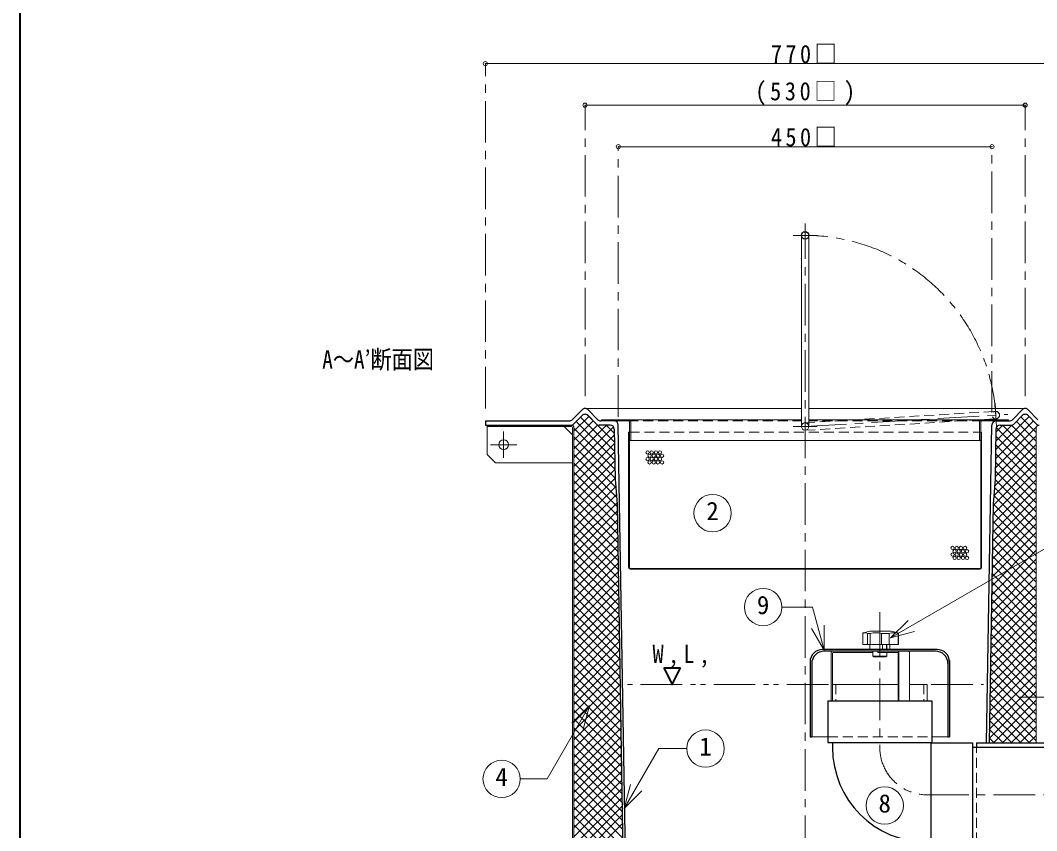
# Model space of a CAD drawing. Units: millimetres at full size, sheet at 1:10; details may follow other scales. Extents: x -2106 to 1944, y -1394 to 1416.
# Drawn here: x -2106 to -882, y -732 to 243 of the extents above; entities that cross this region are included whole.
import ezdxf
from ezdxf.enums import TextEntityAlignment as Align

# ---------------------------------------------------------------- set-up
doc = ezdxf.new("R2010")
doc.units = ezdxf.units.MM
doc.header["$LTSCALE"] = 10
doc.header["$PDMODE"] = 32
doc.header["$PDSIZE"] = 5
for name, pattern in [('CHAIN1', [8, 5, -1, 1, -1]), ('DASHED1', [1.8, 1.2, -0.6]), ('DOUBLE_CHAIN1', [8.8, 5, -1, 0.6, -0.6, 0.6, -1])]:
    doc.linetypes.add(name, pattern=pattern)
doc.layers.add('0-0_ﾚｲﾔ1', color=4, linetype='Continuous', lineweight=9)
doc.styles.add('ＭＳ ゴシック', font='')
doc.styles.get('ＭＳ ゴシック').set_extended_font_data('MS Gothic')

msp = doc.modelspace()

# ---------------------------------------------------------------- linework, layer by layer
at = {"layer": '0-0_ﾚｲﾔ1', "color": 1, "lineweight": 40}
for p, q in [((-2105.72, -1393.73), (-2105.72, 1416.27)), ((-1330.75, -535.73), (-1310.75, -535.73))]:
    msp.add_line(p, q, dxfattribs=at)
at = {"layer": '0-0_ﾚｲﾔ1', "linetype": 'CHAIN1'}
for p, q in [((-1545.72, -223.73), (-1545.72, 191.27)), ((-1425.72, -208.73), (-1425.72, 141.27)), ((-895.72, -208.73), (-895.72, 141.27)), ((-1385.72, -233.73), (-1385.72, 91.27)), ((-935.72, -228.73), (-935.72, 91.27)), ((-1160.72, -923.73), (-1160.72, -0.98)), ((-1175.22, -15.48), (-1146.22, -15.48)), ((-930.26, -246.19), (-932, -217.25)), ((-1160.72, -245.48), (-916.66, -230.85)), ((-1523.72, -283.33), (-1523.72, -251.33)), ((-1175.22, -245.48), (-1146.22, -245.48)), ((-1507.72, -267.33), (-1539.72, -267.33)), ((-1070.76, -468.73), (-1070.76, -631.73)), ((-902.32, -571.23), (-859.12, -571.23)), ((-1013.76, -688.73), (-75.72, -688.73))]:
    msp.add_line(p, q, dxfattribs=at)
at = {"layer": '0-0_ﾚｲﾔ1'}
for p, q in [((-1545.72, 191.27), (-775.72, 191.27)), ((-1425.72, 141.27), (-895.72, 141.27)), ((-1385.72, 91.27), (-935.72, 91.27)), ((-1425.72, -223.73), (-1165.22, -223.73)), ((-1423.25, -231.38), (-1390.29, -264.34)), ((-895.72, -223.73), (-1156.22, -223.73)), ((-1442.27, -243.73), (-1442.26, -243.71)), ((-1439.12, -251.18), (-1421.17, -233.23)), ((-1439.12, -261.79), (-1415.92, -238.59)), ((-1439.12, -272.39), (-1410.24, -243.51)), ((-1439.12, -283), (-1399.85, -243.73)), ((-1436.38, -239.47), (-1389.93, -285.91)), ((-1431.13, -234.11), (-1390.11, -275.12)), ((-1400.3, -243.73), (-1390.47, -253.55)), ((-1373.72, -237.23), (-1165.22, -237.23)), ((-1156.22, -237.23), (-947.72, -237.23)), ((-931.48, -284.48), (-885.76, -238.76)), ((-931.3, -273.69), (-891.01, -233.4)), ((-931.12, -262.91), (-911.88, -243.67)), ((-930.94, -252.12), (-922.55, -243.73)), ((-923, -243.73), (-882.32, -284.41)), ((-912.4, -243.72), (-882.32, -273.8)), ((-906.21, -239.3), (-882.32, -263.19)), ((-900.97, -233.94), (-882.32, -252.59)), ((-1543.72, -245.33), (-1543.72, -279.33)), ((-1450.72, -245.33), (-1440.72, -255.33)), ((-1439.12, -293.61), (-1391.42, -245.91)), ((-1439.12, -247.33), (-1389.75, -296.69)), ((-1439.12, -304.21), (-1390.44, -255.53)), ((-931.84, -306.05), (-882.32, -256.53)), ((-931.66, -295.27), (-882.06, -245.66)), ((-931.02, -256.92), (-882.32, -305.62)), ((-930.51, -246.82), (-882.32, -295.01)), ((-1439.12, -257.94), (-1389.58, -307.48)), ((-1439.12, -314.82), (-1390.27, -265.97)), ((-1439.12, -268.54), (-1388.7, -318.96)), ((-950.72, -262.23), (-1370.72, -262.23)), ((-932.61, -317.43), (-882.32, -267.14)), ((-931.2, -267.35), (-882.32, -316.23)), ((-1543.72, -279.33), (-1533.72, -289.33)), ((-1439.12, -325.43), (-1390.09, -276.4)), ((-1439.12, -279.15), (-1387.74, -330.53)), ((-933.58, -329), (-882.32, -277.74)), ((-931.37, -277.78), (-882.32, -326.83)), ((-1533.72, -289.33), (-1440.72, -289.33)), ((-1439.12, -336.03), (-1389.92, -286.83)), ((-1439.12, -289.76), (-1387, -341.87)), ((-934.42, -340.45), (-882.32, -288.35)), ((-931.54, -288.21), (-882.32, -337.44)), ((-1439.12, -346.64), (-1389.75, -297.27)), ((-1439.12, -300.36), (-1386.82, -352.66)), ((-934.59, -351.23), (-882.32, -298.96)), ((-931.72, -298.65), (-882.32, -348.05)), ((-1439.12, -357.25), (-1389.57, -307.7)), ((-1439.12, -310.97), (-1386.64, -363.45)), ((-1439.12, -367.85), (-1388.82, -317.55)), ((-934.77, -362.02), (-882.32, -309.56)), ((-931.91, -309.06), (-882.32, -358.65)), ((-1439.12, -321.58), (-1386.46, -374.23)), ((-1439.12, -378.46), (-1388, -327.34)), ((-934.95, -372.8), (-882.32, -320.17)), ((-933.55, -328.64), (-882.32, -379.87)), ((-932.73, -318.85), (-882.32, -369.26)), ((-1439.12, -332.18), (-1386.28, -385.02)), ((-1439.12, -389.07), (-1387.19, -337.13)), ((-935.31, -394.38), (-882.32, -341.38)), ((-935.13, -383.59), (-882.32, -330.78)), ((-934.36, -338.43), (-882.32, -390.47)), ((-1439.12, -342.79), (-1386.1, -395.81)), ((-1439.12, -399.67), (-1386.91, -347.46)), ((-1439.12, -353.4), (-1385.92, -406.59)), ((-935.49, -405.16), (-882.32, -351.99)), ((-934.56, -348.84), (-882.32, -401.08)), ((-1439.12, -410.28), (-1386.73, -357.89)), ((-1439.12, -364), (-1385.74, -417.38)), ((-935.67, -415.95), (-882.32, -362.6)), ((-934.73, -359.28), (-882.32, -411.69)), ((-1439.12, -420.89), (-1386.56, -368.33)), ((-1439.12, -374.61), (-1385.56, -428.17)), ((-1439.12, -431.49), (-1386.39, -378.76)), ((-935.85, -426.74), (-882.32, -373.2)), ((-934.9, -369.71), (-882.32, -422.29)), ((-1439.12, -385.22), (-1385.38, -438.95)), ((-1439.12, -442.1), (-1386.21, -389.19)), ((-936.03, -437.52), (-882.32, -383.81)), ((-935.25, -390.57), (-882.32, -443.5)), ((-935.08, -380.14), (-882.32, -432.9)), ((-1439.12, -395.82), (-1385.2, -449.74)), ((-1439.12, -452.71), (-1386.04, -399.63)), ((-936.21, -448.31), (-882.32, -394.42)), ((-935.42, -401.01), (-882.32, -454.11)), ((-1439.12, -406.43), (-1385.02, -460.52)), ((-1439.12, -463.31), (-1385.87, -410.06)), ((-936.57, -469.88), (-882.32, -415.63)), ((-936.39, -459.1), (-882.32, -405.02)), ((-935.6, -411.44), (-882.32, -464.72)), ((-1439.12, -417.03), (-1384.84, -471.31)), ((-1439.12, -473.92), (-1385.69, -420.49)), ((-1439.12, -427.64), (-1384.66, -482.1)), ((-936.75, -480.67), (-882.32, -426.24)), ((-935.77, -421.87), (-882.32, -475.32)), ((-1439.12, -484.53), (-1385.52, -430.92)), ((-1439.12, -438.25), (-1384.48, -492.88)), ((-936.93, -491.45), (-882.32, -436.84)), ((-935.95, -432.31), (-882.32, -485.93)), ((-1439.12, -495.13), (-1385.34, -441.36)), ((-1439.12, -448.85), (-1384.31, -503.67)), ((-1439.12, -505.74), (-1385.17, -451.79)), ((-937.11, -502.24), (-882.32, -447.45)), ((-936.12, -442.74), (-882.32, -496.54)), ((-1439.12, -459.46), (-1384.13, -514.46)), ((-1439.12, -516.35), (-1385, -462.22)), ((-937.29, -513.03), (-882.32, -458.06)), ((-936.47, -463.6), (-882.32, -517.75)), ((-936.29, -453.17), (-882.32, -507.14)), ((-1439.12, -470.07), (-1383.95, -525.24)), ((-1439.12, -526.95), (-1384.82, -472.65)), ((-937.47, -523.81), (-882.32, -468.66)), ((-936.64, -474.04), (-882.32, -528.36)), ((-1439.12, -480.67), (-1383.77, -536.03)), ((-1439.12, -537.56), (-1384.65, -483.09)), ((-937.65, -534.6), (-882.32, -479.27)), ((-936.82, -484.47), (-882.32, -538.96)), ((-1439.12, -491.28), (-1383.59, -546.82)), ((-1439.12, -548.17), (-1384.47, -493.52)), ((-1091.38, -494.53), (-1091.38, -507.73)), ((-1082.69, -491.82), (-1090.6, -493.55)), ((-1085.7, -494.53), (-1085.7, -507.73)), ((-1085.7, -494.53), (-1082.26, -494.53)), ((-1082.26, -494.53), (-1082.26, -507.73)), ((-1081.83, -491.73), (-1057.82, -491.73)), ((-1068.58, -494.53), (-1068.58, -507.73)), ((-1068.58, -494.53), (-1059.37, -494.53)), ((-1059.37, -494.53), (-1059.37, -507.73)), ((-1056.96, -491.82), (-1049.05, -493.55)), ((-1048.79, -494.53), (-1048.26, -494.53)), ((-1048.79, -494.53), (-1048.79, -507.73)), ((-938.01, -556.17), (-882.32, -500.48)), ((-937.83, -545.39), (-882.32, -489.88)), ((-936.99, -494.9), (-882.32, -549.57)), ((-1439.12, -501.89), (-1383.41, -557.6)), ((-1439.12, -558.77), (-1384.3, -503.95)), ((-1439.12, -512.49), (-1383.23, -568.39)), ((-1082.76, -507.73), (-1082.76, -513.73)), ((-1067.55, -507.73), (-1067.55, -513.73)), ((-1062.87, -507.73), (-1062.87, -513.73)), ((-1062.36, -507.73), (-1062.36, -513.73)), ((-1058.76, -507.73), (-1058.76, -513.73)), ((-938.19, -566.96), (-882.32, -511.09)), ((-937.16, -505.33), (-882.32, -560.18)), ((-1439.12, -569.38), (-1384.13, -514.39)), ((-1439.12, -523.1), (-1383.05, -579.17)), ((-1439.12, -579.99), (-1383.95, -524.82)), ((-1079.01, -515.73), (-1079.01, -521.73)), ((-1079.01, -521.73), (-1078.01, -522.73)), ((-1078.01, -522.73), (-1063.51, -522.73)), ((-1070.76, -521.73), (-1070.76, -517.23)), ((-1062.51, -517.23), (-1062.51, -521.73)), ((-938.37, -577.75), (-882.32, -521.7)), ((-937.51, -526.2), (-882.32, -581.39)), ((-937.34, -515.77), (-882.32, -570.78)), ((-1439.12, -533.71), (-1382.87, -589.96)), ((-1439.12, -590.59), (-1383.78, -535.25)), ((-938.55, -588.53), (-882.32, -532.3)), ((-937.69, -536.63), (-882.32, -592)), ((-1439.12, -544.31), (-1382.69, -600.75)), ((-1439.12, -601.2), (-1383.6, -545.68)), ((-938.73, -599.32), (-882.32, -542.91)), ((-937.86, -547.07), (-882.32, -602.6)), ((-1439.12, -554.92), (-1382.51, -611.53)), ((-1439.12, -611.81), (-1383.43, -556.12)), ((-938.91, -610.1), (-882.32, -553.52)), ((-938.03, -557.5), (-882.32, -613.21)), ((-1439.12, -565.53), (-1382.33, -622.32)), ((-1439.12, -622.41), (-1383.26, -566.55)), ((-939.09, -620.89), (-882.32, -564.12)), ((-938.21, -567.93), (-882.32, -623.82)), ((-933.82, -626.23), (-882.32, -574.73)), ((-1439.12, -576.13), (-1382.15, -633.11)), ((-1439.12, -633.02), (-1383.08, -576.98)), ((-1439.12, -586.74), (-1381.97, -643.89)), ((-1439.12, -643.63), (-1382.91, -587.41)), ((-938.38, -578.36), (-890.52, -626.23)), ((-923.21, -626.23), (-882.32, -585.34)), ((-1439.12, -597.35), (-1381.79, -654.68)), ((-1439.12, -654.23), (-1382.74, -597.85)), ((-938.73, -599.23), (-911.73, -626.23)), ((-938.55, -588.8), (-901.12, -626.23)), ((-912.61, -626.23), (-882.32, -595.94)), ((-1439.12, -607.95), (-1381.61, -665.47)), ((-1439.12, -664.84), (-1382.56, -608.28)), ((-938.9, -609.66), (-922.34, -626.23)), ((-902, -626.23), (-882.32, -606.55)), ((-1439.12, -618.56), (-1381.43, -676.25)), ((-1439.12, -675.45), (-1382.39, -618.71)), ((-1152.76, -618.73), (-1133.26, -618.73)), ((-988.76, -618.73), (-1008.26, -618.73)), ((-939.08, -620.09), (-932.94, -626.23)), ((-891.39, -626.23), (-882.32, -617.16)), ((-1439.12, -686.05), (-1382.21, -629.15)), ((-1439.12, -629.17), (-1381.25, -687.04)), ((-1439.12, -696.66), (-1382.04, -639.58)), ((-1439.12, -639.77), (-1381.07, -697.82)), ((-1439.12, -707.26), (-1381.87, -650.01)), ((-1439.12, -650.38), (-1380.89, -708.61)), ((-1439.12, -717.87), (-1381.69, -660.44)), ((-1439.12, -660.99), (-1380.71, -719.4)), ((-1439.12, -728.48), (-1381.52, -670.88)), ((-1439.12, -671.59), (-1380.53, -730.18)), ((-1439.12, -739.08), (-1381.34, -681.31)), ((-1439.12, -682.2), (-1380.35, -740.97)), ((-1439.12, -749.69), (-1381.17, -691.74)), ((-1439.12, -692.81), (-1380.17, -751.76)), ((-1439.12, -760.3), (-1381, -702.17)), ((-1439.12, -703.41), (-1379.99, -762.54)), ((-1439.12, -770.9), (-1380.82, -712.61)), ((-1439.12, -714.02), (-1379.81, -773.33)), ((-1439.12, -781.51), (-1380.65, -723.04)), ((-1439.12, -724.63), (-1379.63, -784.12))]:
    msp.add_line(p, q, dxfattribs=at)
at = {"layer": '0-0_ﾚｲﾔ1', "color": 7, "lineweight": 18}
for p, q in [((-1165.22, -245.48), (-1165.22, -15.48)), ((-1156.22, -245.48), (-1156.22, -15.48)), ((-1442.32, -243.73), (-1442.65, -243.73)), ((-1405.72, -238.73), (-1405.72, -237.23)), ((-1405.72, -237.23), (-1373.72, -237.23)), ((-1373.72, -238.73), (-1390.64, -238.73)), ((-1372.22, -415.23), (-1372.22, -240.23)), ((-1370.72, -240.23), (-1370.72, -262.23)), ((-950.72, -240.23), (-950.72, -262.23)), ((-949.22, -415.23), (-949.22, -240.23)), ((-915.72, -237.23), (-947.72, -237.23)), ((-947.72, -238.73), (-930.8, -238.73)), ((-915.72, -238.73), (-915.72, -237.23)), ((-1440.72, -246.93), (-1440.72, -896.13)), ((-1439.12, -894.53), (-1439.12, -246.93)), ((-1373.22, -252.23), (-1373.22, -415.23)), ((-1373.22, -252.23), (-1372.22, -252.23)), ((-948.22, -252.23), (-949.22, -252.23)), ((-948.22, -252.23), (-948.22, -415.23)), ((-882.32, -626.23), (-882.32, -246.93)), ((-1370.72, -262.23), (-1372.22, -262.23)), ((-950.72, -262.23), (-949.22, -262.23)), ((-1057.83, -499.96), (-870.72, -391.93)), ((-1371.22, -416.23), (-950.22, -416.23)), ((-1371.22, -417.23), (-950.22, -417.23)), ((-1151.81, -462.78), (-1188.76, -462.78)), ((-1137.94, -514.54), (-1151.81, -462.78)), ((-1137.94, -514.54), (-1152.94, -488.56)), ((-1137.94, -514.54), (-1137.94, -484.54)), ((-1057.83, -499.96), (-1036.62, -478.74)), ((-1057.83, -499.96), (-1028.85, -492.19)), ((-1129.26, -517.23), (-1129.26, -575.73)), ((-1127.76, -518.23), (-1127.76, -575.73)), ((-1079.01, -517.23), (-1126.76, -517.23)), ((-1073.12, -515.73), (-1073.12, -517.23)), ((-1049.76, -517.23), (-1073.12, -517.23)), ((-1048.76, -518.23), (-1048.76, -575.73)), ((-1048.01, -517.23), (-1048.01, -575.73)), ((-1035.02, -517.23), (-1035.02, -575.73)), ((-1048.76, -555.73), (-1127.76, -555.73)), ((-1013.76, -555.73), (-1035.02, -555.73)), ((-1013.76, -555.73), (-1013.76, -575.73)), ((-1420.39, -581.09), (-1441.6, -602.3)), ((-1420.39, -581.09), (-1428.15, -610.07)), ((-1378.55, -705.27), (-1336.86, -633.07)), ((-1303.16, -633.07), (-1336.86, -633.07)), ((-1378.55, -705.27), (-1370.79, -676.29)), ((-1378.55, -705.27), (-1357.34, -684.06))]:
    msp.add_line(p, q, dxfattribs=at)
at = {"layer": '0-0_ﾚｲﾔ1', "color": 5, "lineweight": 25}
for p, q in [((-1441.04, -237.23), (-1429.29, -225.23)), ((-1439.08, -242.23), (-1429.29, -232.23)), ((-1410.4, -237.23), (-1422.15, -225.23)), ((-1422.15, -232.23), (-1412.36, -242.23)), ((-911.04, -237.23), (-899.29, -225.23)), ((-899.29, -232.23), (-909.08, -242.23)), ((-880.4, -237.23), (-892.15, -225.23)), ((-882.36, -242.23), (-892.15, -232.23)), ((-1545.72, -238.73), (-1545.72, -243.73)), ((-1545.72, -238.73), (-1444.61, -238.73)), ((-1545.72, -243.73), (-1442.65, -243.73)), ((-1395.56, -243.73), (-1408.79, -243.73)), ((-1390.64, -238.73), (-1406.83, -238.73)), ((-1376.21, -809.23), (-1385.64, -243.64)), ((-942.18, -626.18), (-935.8, -243.64)), ((-930.8, -238.73), (-914.61, -238.73)), ((-925.89, -243.73), (-912.65, -243.73)), ((-1390.56, -248.64), (-1389.55, -308.73)), ((-930.88, -248.64), (-931.89, -308.73)), ((-1389.55, -308.73), (-1387.05, -338.73)), ((-931.89, -308.73), (-934.39, -338.73)), ((-1387.05, -338.73), (-1379.21, -809.28)), ((-934.39, -338.73), (-939.18, -626.23)), ((-1001.76, -513.73), (-1139.76, -513.73)), ((-1003.76, -515.73), (-1137.76, -515.73)), ((-1154.76, -528.73), (-1154.76, -618.73)), ((-1152.76, -530.73), (-1152.76, -618.73)), ((-988.76, -529.23), (-988.76, -618.73)), ((-986.76, -527.23), (-986.76, -618.73)), ((-1133.26, -575.73), (-1133.26, -625.73)), ((-1133.26, -575.73), (-1008.26, -575.73)), ((-1008.26, -575.73), (-1008.26, -625.73)), ((-1154.76, -618.73), (-1152.76, -618.73)), ((-988.76, -618.73), (-986.76, -618.73)), ((-1133.26, -625.73), (-1008.26, -625.73)), ((-1127.76, -625.73), (-1127.76, -631.73)), ((-1009.26, -626.23), (-959.26, -626.23)), ((-959.26, -626.23), (-959.26, -751.23)), ((-959.26, -631.23), (-850.26, -631.23)), ((-954.26, -626.23), (-850.26, -626.23)), ((-954.26, -626.23), (-954.26, -631.23))]:
    msp.add_line(p, q, dxfattribs=at)
at = {"layer": '0-0_ﾚｲﾔ1', "linetype": 'DASHED1'}
for p, q in [((-1160.99, -240.99), (-931.4, -227.23)), ((-1373.72, -238.73), (-1165.22, -238.73)), ((-1160.45, -249.97), (-930.86, -236.21)), ((-947.72, -238.73), (-1156.22, -238.73)), ((-1372.22, -252.23), (-949.22, -252.23)), ((-1123.76, -555.73), (-1123.76, -575.73)), ((-1017.76, -555.73), (-1017.76, -575.73)), ((-1133.26, -618.73), (-1008.26, -618.73))]:
    msp.add_line(p, q, dxfattribs=at)
at = {"layer": '0-0_ﾚｲﾔ1', "linetype": 'DOUBLE_CHAIN1'}
for p, q in [((-1132.76, -555.73), (-1374.47, -555.73)), ((-1008.76, -555.73), (-946, -555.73))]:
    msp.add_line(p, q, dxfattribs=at)
at = {"layer": '0-0_ﾚｲﾔ1', "color": 7, "linetype": 'DASHED1', "lineweight": 18}
msp.add_line((-954.26, -746.23), (-954.26, -631.23), dxfattribs=at)
at = {"layer": '0-0_ﾚｲﾔ1', "color": 7, "lineweight": 18}
for points in [[(-1543.72, -243.73), (-1543.72, -245.33), (-1442.32, -245.33)], [(-1420.39, -581.09), (-1471.49, -669.59), (-1503.64, -669.59)]]:
    msp.add_lwpolyline(points, dxfattribs=at)
at = {"layer": '0-0_ﾚｲﾔ1'}
for points in [[(-1048.26, -494.53), (-1048.26, -507.73), (-1091.38, -507.73)], [(-1079.01, -521.73), (-1062.51, -521.73), (-1063.51, -522.73)]]:
    msp.add_lwpolyline(points, dxfattribs=at)
at = {"layer": '0-0_ﾚｲﾔ1', "color": 1, "lineweight": 40}
msp.add_lwpolyline([(-1330.75, -535.73), (-1320.75, -555.73), (-1310.75, -535.73)], dxfattribs=at)
at = {"layer": '0-0_ﾚｲﾔ1', "color": 5, "lineweight": 25}
msp.add_lwpolyline([(-1009.26, -626.23), (-1009.26, -751.23), (-959.26, -751.23)], dxfattribs=at)
msp.add_circle((-1160.72, -15.48), 4.5, dxfattribs=at)
at = {"layer": '0-0_ﾚｲﾔ1', "linetype": 'DASHED1'}
msp.add_circle((-931.13, -231.72), 4.5, dxfattribs=at)
at = {"layer": '0-0_ﾚｲﾔ1'}
for centre, radius in [((-1523.72, -267.33), 6), ((-1350.46, -276.59), 2), ((-1347.96, -280.59), 2), ((-1345.46, -276.59), 2), ((-1342.96, -280.59), 2), ((-1340.46, -276.59), 2), ((-1337.96, -280.59), 2), ((-1335.46, -276.59), 2), ((-1332.96, -280.59), 2), ((-1350.46, -284.59), 2), ((-1347.96, -288.59), 2), ((-1345.46, -284.59), 2), ((-1342.96, -288.59), 2), ((-1340.46, -284.59), 2), ((-1337.96, -288.59), 2), ((-1335.46, -284.59), 2), ((-1332.96, -288.59), 2), ((-983.16, -391.54), 2), ((-978.16, -391.54), 2), ((-973.16, -391.54), 2), ((-968.16, -391.54), 2), ((-983.16, -399.54), 2), ((-980.66, -395.54), 2), ((-980.66, -403.54), 2), ((-978.16, -399.54), 2), ((-975.66, -395.54), 2), ((-975.66, -403.54), 2), ((-973.16, -399.54), 2), ((-970.66, -395.54), 2), ((-970.66, -403.54), 2), ((-968.16, -399.54), 2), ((-965.66, -395.54), 2), ((-965.66, -403.54), 2)]:
    msp.add_circle(centre, radius, dxfattribs=at)
at = {"layer": '0-0_ﾚｲﾔ1', "color": 7, "lineweight": 18}
for centre in [(-1272.16, -349.68), (-1211.26, -462.78), (-1280.66, -633.07), (-1526.14, -669.59), (-1064.86, -701.59)]:
    msp.add_circle(centre, 22.5, dxfattribs=at)
at = {"layer": '0-0_ﾚｲﾔ1', "linetype": 'CHAIN1'}
for centre, radius, start, end in [((-1160.72, -245.48), 230, 3.4292, 90), ((-1013.76, -631.73), 57, 180, 270)]:
    msp.add_arc(centre, radius, start, end, dxfattribs=at)
at = {"layer": '0-0_ﾚｲﾔ1', "color": 5, "lineweight": 25}
for centre, radius, start, end in [((-1425.72, -228.73), 5, 44.3947, 135.6053), ((-1425.72, -235.73), 5, 44.3947, 135.6053), ((-895.72, -228.73), 5, 44.3947, 135.6053), ((-895.72, -235.73), 5, 44.3947, 135.6053), ((-1444.61, -233.73), 5, 270, 315.6053), ((-1442.65, -238.73), 5, 270, 315.6053), ((-1408.79, -238.73), 5, 224.3947, 270), ((-1406.83, -233.73), 5, 224.3947, 270), ((-1395.56, -248.73), 5, 0.95484, 90), ((-1390.64, -243.73), 5, 0.95484, 90), ((-930.8, -243.73), 5, 90, 179.04516), ((-925.89, -248.73), 5, 90, 179.04516), ((-914.61, -233.73), 5, 270, 315.6053), ((-912.65, -238.73), 5, 270, 315.6053), ((-878.79, -238.73), 5, 224.3947, 270), ((-1139.76, -528.73), 15, 90, 180), ((-1001.76, -528.73), 15, 0, 90), ((-1137.76, -530.73), 15, 90, 180), ((-1003.76, -530.73), 15, 0, 90), ((-1013.76, -631.73), 114, 180, 270)]:
    msp.add_arc(centre, radius, start, end, dxfattribs=at)
at = {"layer": '0-0_ﾚｲﾔ1', "color": 7, "lineweight": 18}
for centre, radius, start, end in [((-1442.32, -246.93), 3.2, 0, 90), ((-1373.72, -240.23), 3, 0, 90), ((-1373.72, -240.23), 1.5, 0, 90), ((-947.72, -240.23), 3, 90, 180), ((-947.72, -240.23), 1.5, 90, 180), ((-879.12, -246.93), 3.2, 90, 180), ((-1442.32, -246.93), 1.6, 0, 90), ((-1160.72, -245.48), 4.5, 180, 0), ((-1371.22, -415.23), 2, 180, 270), ((-1371.22, -415.23), 1, 180, 270), ((-950.22, -415.23), 1, 270, 0), ((-950.22, -415.23), 2, 270, 0), ((-1127.76, -517.23), 1.5, 90, 180), ((-1126.76, -518.23), 1, 90, 180), ((-1049.76, -518.23), 1, 0, 90), ((-1049.51, -517.23), 1.5, 0, 90), ((-1036.52, -517.23), 1.5, 0, 90)]:
    msp.add_arc(centre, radius, start, end, dxfattribs=at)
at = {"layer": '0-0_ﾚｲﾔ1', "linetype": 'DASHED1'}
msp.add_arc((-1160.72, -245.48), 4.5, 360, 180, dxfattribs=at)
at = {"layer": '0-0_ﾚｲﾔ1'}
for centre, radius, start, end in [((-1090.38, -494.53), 1, 102.36697, 180), ((-1088.54, -499.16), 5.43, 58.41904, 121.58096), ((-1081.83, -495.73), 4, 90, 102.36697), ((-1075.42, -523.24), 29.51, 76.59069, 103.40931), ((-1054.08, -511.52), 17.8, 72.70582, 107.29418), ((-1057.82, -495.73), 4, 77.63303, 90), ((-1049.26, -494.53), 1, 0, 77.63303), ((-1074.89, -510.76), 11.72, 249.39031, 290.60969), ((-1066.64, -510.76), 11.72, 249.39031, 290.60969)]:
    msp.add_arc(centre, radius, start, end, dxfattribs=at)
for p in [(-1545.72, 191.27), (-1425.72, 141.27), (-895.72, 141.27), (-1385.72, 91.27), (-935.72, 91.27)]:
    msp.add_point(p, dxfattribs=at)

# ---------------------------------------------------------------- texts
at = {"layer": '0-0_ﾚｲﾔ1', "color": 7, "style": 'ＭＳ ゴシック', "width": 0.85}
msp.add_text('A～A’断面図', height=21.99, dxfattribs=at).set_placement((-1742.15, -182.3), align=Align.BOTTOM_LEFT)
at = {"layer": '0-0_ﾚｲﾔ1', "color": 7, "style": 'ＭＳ ゴシック'}
for s, p in [('2', (-1279.66, -364.68)), ('9', (-1218.76, -477.78)), ('1', (-1288.16, -648.07)), ('4', (-1533.64, -684.59)), ('8', (-1072.36, -716.59))]:
    msp.add_text(s, height=21.99, dxfattribs=at).set_placement(p, align=Align.BOTTOM_LEFT)
at = {"layer": '0-0_ﾚｲﾔ1', "color": 7, "char_height": 21.99, "attachment_point": 7, "style": 'ＭＳ ゴシック'}
for s, insert in [('\\T1.3;\\W0.9;770□', (-1201.97, 191.27)), ('\\T1.32;\\W0.9;(530□)', (-1220.72, 141.27)), ('\\T1.3;\\W0.9;450□', (-1201.97, 91.27)), ('\\T1.38;\\W0.9;W,L,', (-1344.5, -535.73))]:
    msp.add_mtext(s, dxfattribs=dict(at, insert=insert))

doc.saveas('drawing.dxf')
